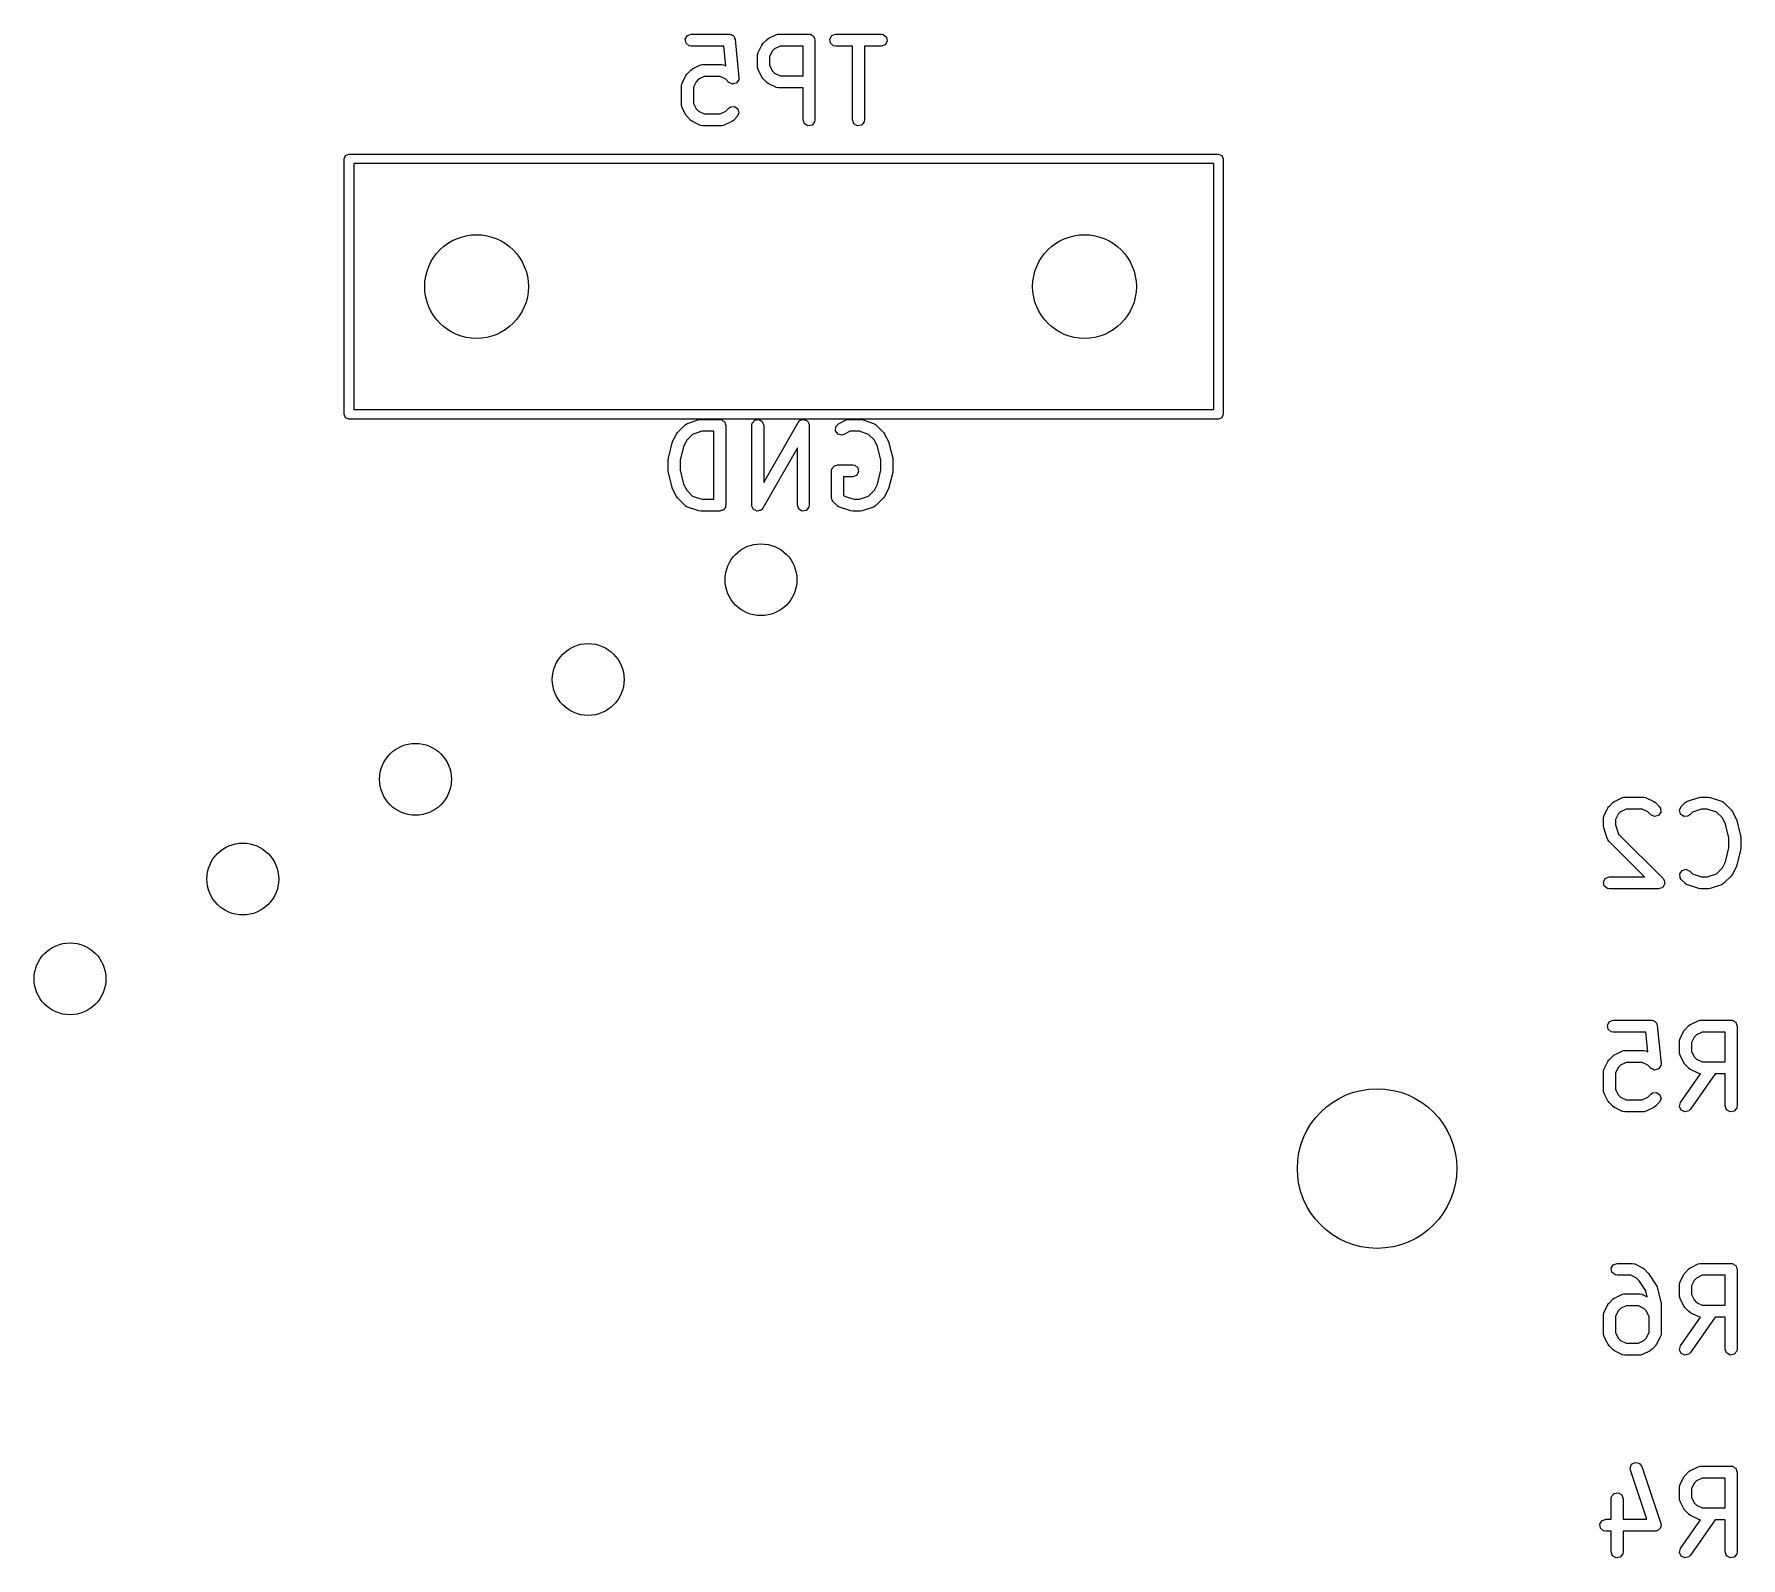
# Model space of a CAD drawing. Extents: x 65 to 231, y -134 to -59.
# Drawn here: x 139.24 to 160.63, y -96.45 to -77.36 of the extents above; entities that cross this region are included whole.
import ezdxf

# ---------------------------------------------------------------- set-up
doc = ezdxf.new("R2010")
doc.units = 0
doc.layers.add('BLACK', color=7, linetype='CONTINUOUS')

msp = doc.modelspace()

# ---------------------------------------------------------------- linework, layer by layer
at = {"layer": 'BLACK', "linetype": 'CONTINUOUS'}
for p, q in [((147.397, -77.4174), (147.423, -77.3729)), ((147.406, -77.4679), (147.397, -77.4174)), ((147.423, -77.3729), (147.471, -77.3554)), ((147.471, -77.3554), (147.947, -77.3554)), ((147.947, -77.3554), (147.951, -77.3561)), ((147.951, -77.3561), (147.953, -77.3556)), ((147.953, -77.3556), (147.956, -77.3569)), ((147.956, -77.3569), (147.973, -77.3599)), ((147.973, -77.3599), (147.985, -77.3701)), ((147.985, -77.3701), (148, -77.3767)), ((148, -77.3767), (148.004, -77.3861)), ((148.004, -77.3861), (148.012, -77.3929)), ((148.012, -77.3929), (148.015, -77.4086)), ((148.015, -77.4086), (148.022, -77.4229)), ((148.022, -77.4229), (148.069, -77.8991)), ((148.37, -77.4726), (148.418, -77.425)), ((148.418, -77.425), (148.436, -77.4121)), ((148.436, -77.4121), (148.437, -77.4109)), ((148.437, -77.4109), (148.533, -77.3633)), ((148.533, -77.3633), (148.558, -77.3559)), ((148.558, -77.3559), (148.562, -77.3569)), ((148.562, -77.3569), (148.566, -77.3554)), ((148.566, -77.3554), (148.947, -77.3554)), ((148.947, -77.3554), (148.957, -77.3571)), ((148.957, -77.3571), (148.96, -77.3565)), ((148.96, -77.3565), (148.963, -77.3582)), ((148.963, -77.3582), (148.973, -77.3599)), ((148.973, -77.3599), (148.988, -77.3724)), ((148.988, -77.3724), (149.005, -77.3822)), ((149.005, -77.3822), (149.007, -77.3885)), ((149.007, -77.3885), (149.012, -77.3929)), ((149.012, -77.3929), (149.015, -77.4121)), ((149.015, -77.4121), (149.022, -77.4304)), ((149.022, -77.4304), (149.022, -78.4304)), ((149.207, -77.4174), (149.232, -77.3729)), ((149.216, -77.4679), (149.207, -77.4174)), ((149.232, -77.3729), (149.28, -77.3554)), ((149.28, -77.3554), (149.852, -77.3554)), ((149.852, -77.3554), (149.878, -77.3599)), ((149.878, -77.3599), (149.917, -77.3929)), ((149.917, -77.3929), (149.926, -77.4434)), ((147.445, -77.5009), (147.406, -77.4679)), ((147.471, -77.5054), (147.445, -77.5009)), ((147.879, -77.5054), (147.471, -77.5054)), ((147.904, -77.7536), (147.879, -77.5054)), ((148.301, -77.6209), (148.305, -77.5952)), ((148.301, -77.7637), (148.301, -77.6209)), ((148.305, -77.5952), (148.308, -77.5918)), ((148.308, -77.5918), (148.309, -77.5873)), ((148.309, -77.5873), (148.356, -77.4921)), ((148.356, -77.4921), (148.37, -77.4741)), ((148.37, -77.4741), (148.37, -77.4726)), ((148.485, -77.57), (148.451, -77.6386)), ((148.451, -77.6386), (148.451, -77.746)), ((148.515, -77.5396), (148.485, -77.57)), ((148.584, -77.5054), (148.515, -77.5396)), ((148.872, -77.5054), (148.584, -77.5054)), ((148.872, -77.8792), (148.872, -77.5054)), ((149.255, -77.5009), (149.216, -77.4679)), ((149.28, -77.5054), (149.255, -77.5009)), ((149.491, -77.5054), (149.28, -77.5054)), ((149.491, -78.4304), (149.491, -77.5054)), ((149.852, -77.5054), (149.641, -77.5054)), ((149.641, -77.5054), (149.641, -78.4304)), ((149.9, -77.4878), (149.852, -77.5054)), ((149.926, -77.4434), (149.9, -77.4878)), ((147.404, -77.873), (147.417, -77.855)), ((147.417, -77.855), (147.418, -77.8535)), ((147.418, -77.8535), (147.466, -77.8059)), ((147.466, -77.8059), (147.484, -77.7931)), ((147.484, -77.7931), (147.485, -77.7919)), ((147.485, -77.7919), (147.58, -77.7443)), ((147.58, -77.7443), (147.605, -77.7368)), ((147.605, -77.7368), (147.61, -77.7379)), ((147.61, -77.7379), (147.614, -77.7363)), ((147.614, -77.7363), (147.852, -77.7363)), ((147.852, -77.7363), (147.878, -77.7409)), ((147.878, -77.7409), (147.881, -77.7437)), ((147.881, -77.7437), (147.885, -77.7443)), ((147.885, -77.7443), (147.904, -77.7536)), ((148.302, -77.7679), (148.301, -77.7637)), ((148.301, -77.7723), (148.302, -77.7679)), ((148.309, -77.7973), (148.301, -77.7723)), ((148.356, -77.8925), (148.309, -77.7973)), ((148.451, -77.746), (148.485, -77.8145)), ((148.485, -77.8145), (148.515, -77.8449)), ((148.515, -77.8449), (148.584, -77.8792)), ((147.348, -78.0018), (147.353, -77.9762)), ((147.348, -78.2399), (147.348, -78.0018)), ((147.353, -77.9762), (147.356, -77.9727)), ((147.356, -77.9683), (147.404, -77.873)), ((147.356, -77.9727), (147.356, -77.9683)), ((147.533, -77.951), (147.498, -78.0195)), ((147.498, -78.0195), (147.498, -78.2222)), ((147.563, -77.9206), (147.533, -77.951)), ((147.632, -77.8863), (147.563, -77.9206)), ((147.834, -77.8863), (147.632, -77.8863)), ((147.903, -77.9206), (147.834, -77.8863)), ((147.942, -77.9596), (147.903, -77.9206)), ((147.942, -77.9598), (147.942, -77.9596)), ((147.942, -77.9603), (147.942, -77.9598)), ((147.965, -77.9706), (147.942, -77.9603)), ((147.988, -77.9813), (147.965, -77.9706)), ((147.989, -77.9812), (147.988, -77.9813)), ((148.013, -77.9745), (147.989, -77.9814)), ((147.989, -77.9814), (147.989, -77.9812)), ((148.038, -77.968), (148.013, -77.9745)), ((148.039, -77.9675), (148.038, -77.9676)), ((148.038, -77.9676), (148.038, -77.968)), ((148.053, -77.9466), (148.039, -77.9675)), ((148.067, -77.926), (148.053, -77.9466)), ((148.069, -77.8991), (148.067, -77.9251)), ((148.067, -77.9251), (148.067, -77.9255)), ((148.067, -77.9255), (148.067, -77.926)), ((148.357, -77.8936), (148.356, -77.8925)), ((148.37, -77.912), (148.357, -77.8936)), ((148.418, -77.9596), (148.37, -77.912)), ((148.419, -77.9603), (148.418, -77.9596)), ((148.437, -77.9737), (148.419, -77.9603)), ((148.533, -78.0213), (148.437, -77.9737)), ((148.537, -78.0218), (148.533, -78.0213)), ((148.541, -78.0247), (148.537, -78.0218)), ((148.566, -78.0292), (148.541, -78.0247)), ((148.872, -78.0292), (148.566, -78.0292)), ((148.584, -77.8792), (148.872, -77.8792)), ((148.872, -78.4304), (148.872, -78.0292)), ((147.35, -78.2441), (147.348, -78.2399)), ((147.349, -78.2485), (147.35, -78.2441)), ((147.356, -78.2734), (147.349, -78.2485)), ((147.404, -78.3687), (147.356, -78.2734)), ((147.498, -78.2222), (147.533, -78.2907)), ((147.533, -78.2907), (147.563, -78.3211)), ((147.903, -78.3211), (147.942, -78.2821)), ((147.942, -78.2821), (147.963, -78.2672)), ((147.963, -78.2672), (148.014, -78.2627)), ((148.014, -78.2627), (148.056, -78.2921)), ((148.056, -78.2921), (148.069, -78.3417)), ((147.405, -78.3698), (147.404, -78.3687)), ((147.418, -78.3882), (147.405, -78.3698)), ((147.466, -78.4358), (147.418, -78.3882)), ((147.467, -78.4365), (147.466, -78.4358)), ((147.485, -78.4498), (147.467, -78.4365)), ((147.58, -78.4975), (147.485, -78.4498)), ((147.563, -78.3211), (147.632, -78.3554)), ((147.585, -78.498), (147.58, -78.4975)), ((147.588, -78.5009), (147.585, -78.498)), ((147.614, -78.5054), (147.588, -78.5009)), ((147.852, -78.5054), (147.614, -78.5054)), ((147.632, -78.3554), (147.834, -78.3554)), ((147.834, -78.3554), (147.903, -78.3211)), ((147.856, -78.5038), (147.852, -78.5054)), ((147.86, -78.5049), (147.856, -78.5038)), ((147.885, -78.4975), (147.86, -78.5049)), ((147.981, -78.4498), (147.885, -78.4975)), ((147.982, -78.4487), (147.981, -78.4498)), ((148, -78.4358), (147.982, -78.4487)), ((148.048, -78.3882), (148, -78.4358)), ((148.069, -78.3417), (148.048, -78.3882)), ((148.89, -78.4786), (148.872, -78.4304)), ((148.934, -78.5042), (148.89, -78.4786)), ((148.985, -78.4953), (148.934, -78.5042)), ((149.018, -78.456), (148.985, -78.4953)), ((149.022, -78.4304), (149.018, -78.456)), ((149.509, -78.4786), (149.491, -78.4304)), ((149.553, -78.5042), (149.509, -78.4786)), ((149.604, -78.4953), (149.553, -78.5042)), ((149.637, -78.456), (149.604, -78.4953)), ((149.641, -78.4304), (149.637, -78.456)), ((143.12, -78.918), (143.138, -78.8756)), ((143.12, -82.118), (143.12, -78.918)), ((143.138, -78.8756), (143.18, -78.858)), ((143.18, -78.858), (154.08, -78.858)), ((154.08, -78.858), (154.122, -78.8756)), ((154.122, -78.8756), (154.14, -78.918)), ((154.14, -78.918), (154.14, -82.118)), ((143.24, -78.978), (143.24, -82.058)), ((154.02, -78.978), (143.24, -78.978)), ((154.02, -82.058), (154.02, -78.978)), ((143.138, -82.1604), (143.12, -82.118)), ((143.24, -82.058), (154.02, -82.058)), ((154.14, -82.118), (154.122, -82.1604)), ((143.18, -82.178), (143.138, -82.1604)), ((154.08, -82.178), (143.18, -82.178)), ((147.285, -82.3657), (147.298, -82.3477)), ((147.298, -82.3477), (147.299, -82.3462)), ((147.299, -82.3462), (147.394, -82.251)), ((147.394, -82.251), (147.415, -82.236)), ((147.415, -82.236), (147.42, -82.2356)), ((147.42, -82.2356), (147.423, -82.2328)), ((147.423, -82.2328), (147.566, -82.1852)), ((147.602, -82.3314), (147.488, -82.3696)), ((147.566, -82.1852), (147.588, -82.1819)), ((147.588, -82.1819), (147.59, -82.1814)), ((147.59, -82.1814), (147.828, -82.1814)), ((147.753, -82.3314), (147.602, -82.3314)), ((147.753, -83.1814), (147.753, -82.3314)), ((147.828, -82.1814), (147.838, -82.1831)), ((147.838, -82.1831), (147.841, -82.1825)), ((147.841, -82.1825), (147.844, -82.1842)), ((147.844, -82.1842), (147.854, -82.1859)), ((147.854, -82.1859), (147.869, -82.1984)), ((147.869, -82.1984), (147.886, -82.2082)), ((147.886, -82.2082), (147.888, -82.2145)), ((147.888, -82.2145), (147.893, -82.2189)), ((147.893, -82.2189), (147.896, -82.2381)), ((147.896, -82.2381), (147.903, -82.2564)), ((147.903, -82.2564), (147.903, -83.2564)), ((148.229, -82.2564), (148.234, -82.2307)), ((148.229, -83.2564), (148.229, -82.2564)), ((148.234, -82.2307), (148.267, -82.1914)), ((148.267, -82.1914), (148.317, -82.1825)), ((148.317, -82.1825), (148.362, -82.2082)), ((148.362, -82.2082), (148.379, -82.2564)), ((148.379, -82.974), (148.811, -82.2192)), ((148.379, -82.2564), (148.379, -82.974)), ((148.811, -82.2192), (148.827, -82.1991)), ((148.827, -82.1991), (148.834, -82.1967)), ((148.834, -82.1967), (148.838, -82.1914)), ((148.838, -82.1914), (148.857, -82.1881)), ((148.857, -82.1881), (148.875, -82.1814)), ((148.875, -82.1814), (148.882, -82.1837)), ((148.882, -82.1837), (148.889, -82.1825)), ((148.889, -82.1825), (148.905, -82.1922)), ((148.905, -82.1922), (148.924, -82.1987)), ((148.924, -82.1987), (148.927, -82.2047)), ((148.927, -82.2047), (148.933, -82.2082)), ((148.933, -82.2082), (148.94, -82.2263)), ((148.94, -82.2263), (148.95, -82.243)), ((148.95, -82.243), (148.948, -82.2499)), ((148.948, -82.2499), (148.951, -82.2564)), ((148.951, -82.2564), (148.951, -83.2564)), ((149.28, -82.3254), (149.283, -82.2742)), ((149.311, -82.3666), (149.28, -82.3254)), ((149.283, -82.2742), (149.318, -82.2369)), ((149.318, -82.2369), (149.414, -82.1893)), ((149.465, -82.3314), (149.385, -82.3711)), ((149.414, -82.1893), (149.439, -82.1819)), ((149.439, -82.1819), (149.443, -82.1829)), ((149.443, -82.1829), (149.447, -82.1814)), ((149.447, -82.1814), (149.59, -82.1814)), ((149.578, -82.3314), (149.465, -82.3314)), ((149.692, -82.3696), (149.578, -82.3314)), ((149.59, -82.1814), (149.612, -82.1853)), ((149.612, -82.1853), (149.614, -82.1852)), ((149.614, -82.1852), (149.757, -82.2328)), ((149.757, -82.2328), (149.779, -82.2453)), ((149.779, -82.2453), (149.782, -82.2491)), ((149.782, -82.2491), (149.786, -82.251)), ((149.786, -82.251), (149.881, -82.3462)), ((149.881, -82.3462), (149.894, -82.3646)), ((154.122, -82.1604), (154.08, -82.178)), ((147.184, -82.6668), (147.232, -82.4763)), ((147.232, -82.4763), (147.237, -82.4645)), ((147.237, -82.4609), (147.285, -82.3657)), ((147.237, -82.4645), (147.237, -82.4609)), ((147.375, -82.5207), (147.332, -82.6942)), ((147.414, -82.4437), (147.375, -82.5207)), ((147.488, -82.3696), (147.414, -82.4437)), ((148.801, -82.5388), (148.369, -83.2936)), ((148.801, -83.2564), (148.801, -82.5388)), ((149.36, -82.3785), (149.311, -82.3666)), ((149.385, -82.3711), (149.36, -82.3785)), ((149.766, -82.4437), (149.692, -82.3696)), ((149.805, -82.5207), (149.766, -82.4437)), ((149.848, -82.6942), (149.805, -82.5207)), ((149.894, -82.3646), (149.895, -82.3657)), ((149.895, -82.3657), (149.943, -82.4609)), ((149.943, -82.4609), (149.946, -82.4733)), ((149.946, -82.4733), (149.948, -82.4763)), ((149.948, -82.4763), (149.996, -82.6668)), ((147.182, -82.685), (147.184, -82.6702)), ((147.182, -82.8278), (147.182, -82.685)), ((147.184, -82.6702), (147.184, -82.6668)), ((147.332, -82.6942), (147.332, -82.8186)), ((149.246, -82.7872), (149.256, -82.7704)), ((149.256, -82.7704), (149.262, -82.768)), ((149.262, -82.768), (149.267, -82.7629)), ((149.267, -82.7629), (149.286, -82.7595)), ((149.286, -82.7595), (149.304, -82.7528)), ((149.304, -82.7528), (149.495, -82.7528)), ((149.495, -82.7528), (149.52, -82.7573)), ((149.52, -82.7573), (149.56, -82.7903)), ((149.848, -82.8186), (149.848, -82.6942)), ((149.996, -82.6668), (149.997, -82.6817)), ((149.997, -82.6817), (149.998, -82.685)), ((149.998, -82.685), (149.998, -82.8278)), ((147.183, -82.8311), (147.182, -82.8278)), ((147.184, -82.846), (147.183, -82.8311)), ((147.232, -83.0365), (147.184, -82.846)), ((147.332, -82.8186), (147.375, -82.9921)), ((147.375, -82.9921), (147.414, -83.0691)), ((149.229, -82.8278), (149.231, -82.8181)), ((149.229, -83.1611), (149.229, -82.8278)), ((149.23, -82.8148), (149.232, -82.8119)), ((149.231, -82.8181), (149.23, -82.8148)), ((149.232, -82.8119), (149.234, -82.8022)), ((149.234, -82.8022), (149.246, -82.7872)), ((149.495, -82.9028), (149.379, -82.9028)), ((149.379, -82.9028), (149.379, -83.1301)), ((149.543, -82.8853), (149.495, -82.9028)), ((149.569, -82.8408), (149.543, -82.8853)), ((149.56, -82.7903), (149.569, -82.8408)), ((149.766, -83.0691), (149.805, -82.9921)), ((149.805, -82.9921), (149.848, -82.8186)), ((149.996, -82.846), (149.948, -83.0365)), ((149.998, -82.8278), (149.996, -82.8426)), ((149.996, -82.8426), (149.996, -82.846)), ((147.234, -83.0394), (147.232, -83.0365)), ((147.237, -83.0518), (147.234, -83.0394)), ((147.285, -83.1471), (147.237, -83.0518)), ((147.286, -83.1482), (147.285, -83.1471)), ((147.299, -83.1666), (147.286, -83.1482)), ((147.394, -83.2618), (147.299, -83.1666)), ((147.414, -83.0691), (147.488, -83.1432)), ((147.488, -83.1432), (147.602, -83.1814)), ((147.602, -83.1814), (147.753, -83.1814)), ((149.235, -83.1765), (149.229, -83.1611)), ((149.236, -83.1928), (149.235, -83.1765)), ((149.246, -83.2063), (149.236, -83.1928)), ((149.247, -83.2094), (149.246, -83.2063)), ((149.249, -83.2104), (149.247, -83.2094)), ((149.251, -83.2142), (149.249, -83.2104)), ((149.299, -83.2618), (149.251, -83.2142)), ((149.379, -83.1301), (149.392, -83.1432)), ((149.392, -83.1432), (149.507, -83.1814)), ((149.507, -83.1814), (149.578, -83.1814)), ((149.578, -83.1814), (149.692, -83.1432)), ((149.692, -83.1432), (149.766, -83.0691)), ((149.881, -83.1666), (149.786, -83.2618)), ((149.882, -83.1651), (149.881, -83.1666)), ((149.895, -83.1471), (149.882, -83.1651)), ((149.943, -83.0518), (149.895, -83.1471)), ((149.948, -83.0365), (149.943, -83.0483)), ((149.943, -83.0483), (149.943, -83.0518)), ((147.398, -83.2637), (147.394, -83.2618)), ((147.401, -83.2675), (147.398, -83.2637)), ((147.423, -83.2799), (147.401, -83.2675)), ((147.566, -83.3275), (147.423, -83.2799)), ((147.568, -83.3275), (147.566, -83.3275)), ((147.59, -83.3314), (147.568, -83.3275)), ((147.828, -83.3314), (147.59, -83.3314)), ((147.846, -83.3247), (147.828, -83.3314)), ((147.866, -83.3213), (147.846, -83.3247)), ((147.87, -83.3161), (147.866, -83.3213)), ((147.876, -83.3138), (147.87, -83.3161)), ((147.886, -83.297), (147.876, -83.3138)), ((147.899, -83.282), (147.886, -83.297)), ((147.9, -83.2723), (147.899, -83.282)), ((147.902, -83.2694), (147.9, -83.2723)), ((147.903, -83.2564), (147.901, -83.2661)), ((147.901, -83.2661), (147.902, -83.2694)), ((148.232, -83.2629), (148.229, -83.2564)), ((148.23, -83.2697), (148.232, -83.2629)), ((148.24, -83.2864), (148.23, -83.2697)), ((148.247, -83.3046), (148.24, -83.2864)), ((148.253, -83.3081), (148.247, -83.3046)), ((148.256, -83.314), (148.253, -83.3081)), ((148.275, -83.3206), (148.256, -83.314)), ((148.291, -83.3302), (148.275, -83.3206)), ((148.298, -83.329), (148.291, -83.3302)), ((148.305, -83.3314), (148.298, -83.329)), ((148.323, -83.3247), (148.305, -83.3314)), ((148.342, -83.3213), (148.323, -83.3247)), ((148.346, -83.316), (148.342, -83.3213)), ((148.353, -83.3136), (148.346, -83.316)), ((148.369, -83.2936), (148.353, -83.3136)), ((148.818, -83.3046), (148.801, -83.2564)), ((148.863, -83.3302), (148.818, -83.3046)), ((148.913, -83.3213), (148.863, -83.3302)), ((148.946, -83.282), (148.913, -83.3213)), ((148.951, -83.2564), (148.946, -83.282)), ((149.303, -83.2637), (149.299, -83.2618)), ((149.305, -83.2675), (149.303, -83.2637)), ((149.328, -83.2799), (149.305, -83.2675)), ((149.471, -83.3275), (149.328, -83.2799)), ((149.473, -83.3275), (149.471, -83.3275)), ((149.495, -83.3314), (149.473, -83.3275)), ((149.59, -83.3314), (149.495, -83.3314)), ((149.592, -83.3308), (149.59, -83.3314)), ((149.614, -83.3275), (149.592, -83.3308)), ((149.757, -83.2799), (149.614, -83.3275)), ((149.76, -83.2771), (149.757, -83.2799)), ((149.765, -83.2767), (149.76, -83.2771)), ((149.786, -83.2618), (149.765, -83.2767)), ((158.913, -87.1453), (158.961, -87.0501)), ((158.961, -87.0501), (158.974, -87.0321)), ((158.974, -87.0321), (158.975, -87.0306)), ((158.975, -87.0306), (159.022, -86.983)), ((159.022, -86.983), (159.041, -86.9701)), ((159.041, -86.9701), (159.042, -86.9689)), ((159.042, -86.9689), (159.137, -86.9213)), ((159.188, -87.0634), (159.12, -87.0976)), ((159.137, -86.9213), (159.162, -86.9139)), ((159.162, -86.9139), (159.167, -86.9149)), ((159.167, -86.9149), (159.171, -86.9134)), ((159.171, -86.9134), (159.409, -86.9134)), ((159.391, -87.0634), (159.188, -87.0634)), ((159.46, -87.0976), (159.391, -87.0634)), ((159.409, -86.9134), (159.435, -86.9179)), ((159.435, -86.9179), (159.438, -86.9208)), ((159.438, -86.9208), (159.442, -86.9213)), ((159.442, -86.9213), (159.538, -86.9689)), ((159.538, -86.9689), (159.556, -86.9823)), ((159.556, -86.9823), (159.557, -86.983)), ((159.557, -86.983), (159.605, -87.0306)), ((159.605, -87.0306), (159.62, -87.0519)), ((159.62, -87.0519), (159.624, -87.103)), ((159.858, -87.0771), (159.88, -87.0306)), ((159.88, -87.0306), (159.927, -86.983)), ((159.927, -86.983), (159.949, -86.968)), ((159.949, -86.968), (159.953, -86.9676)), ((159.953, -86.9676), (159.957, -86.9648)), ((159.957, -86.9648), (160.099, -86.9172)), ((160.135, -87.0634), (160.021, -87.1016)), ((160.099, -86.9172), (160.122, -86.9139)), ((160.122, -86.9139), (160.123, -86.9134)), ((160.123, -86.9134), (160.218, -86.9134)), ((160.206, -87.0634), (160.135, -87.0634)), ((160.321, -87.1016), (160.206, -87.0634)), ((160.218, -86.9134), (160.24, -86.9173)), ((160.24, -86.9173), (160.242, -86.9172)), ((160.242, -86.9172), (160.385, -86.9648)), ((160.385, -86.9648), (160.408, -86.9773)), ((160.408, -86.9773), (160.41, -86.9811)), ((160.41, -86.9811), (160.414, -86.983)), ((160.414, -86.983), (160.51, -87.0782)), ((158.905, -87.1789), (158.91, -87.1532)), ((158.905, -87.2741), (158.905, -87.1789)), ((158.906, -87.2756), (158.905, -87.2741)), ((158.909, -87.2978), (158.906, -87.2756)), ((158.91, -87.1532), (158.913, -87.1498)), ((158.913, -87.1498), (158.913, -87.1453)), ((159.09, -87.128), (159.055, -87.1966)), ((159.055, -87.1966), (159.055, -87.2619)), ((159.055, -87.2619), (159.093, -87.3764)), ((159.12, -87.0976), (159.09, -87.128)), ((159.499, -87.1367), (159.46, -87.0976)), ((159.545, -87.1583), (159.499, -87.1367)), ((159.595, -87.1451), (159.545, -87.1583)), ((159.624, -87.103), (159.595, -87.1451)), ((159.871, -87.1266), (159.858, -87.0771)), ((159.913, -87.1561), (159.871, -87.1266)), ((159.964, -87.1516), (159.913, -87.1561)), ((159.986, -87.1367), (159.964, -87.1516)), ((160.021, -87.1016), (159.986, -87.1367)), ((160.395, -87.1757), (160.321, -87.1016)), ((160.433, -87.2527), (160.395, -87.1757)), ((160.477, -87.4262), (160.433, -87.2527)), ((160.51, -87.0782), (160.522, -87.0966)), ((160.522, -87.0966), (160.524, -87.0977)), ((160.524, -87.0977), (160.571, -87.1929)), ((160.571, -87.1929), (160.575, -87.2053)), ((160.575, -87.2053), (160.577, -87.2083)), ((160.577, -87.2083), (160.624, -87.3988)), ((158.957, -87.4407), (158.909, -87.2978)), ((158.96, -87.4442), (158.957, -87.4407)), ((158.96, -87.4486), (158.96, -87.4442)), ((158.975, -87.47), (158.96, -87.4486)), ((159.418, -87.9134), (158.975, -87.47)), ((159.093, -87.3764), (159.652, -87.9353)), ((160.477, -87.5506), (160.477, -87.4262)), ((160.624, -87.3988), (160.626, -87.4137)), ((160.626, -87.4137), (160.627, -87.417)), ((160.627, -87.417), (160.627, -87.5598)), ((160.433, -87.7241), (160.477, -87.5506)), ((160.624, -87.578), (160.577, -87.7685)), ((160.627, -87.5598), (160.624, -87.5746)), ((160.624, -87.5746), (160.624, -87.578)), ((158.932, -87.9309), (158.98, -87.9134)), ((158.98, -87.9134), (159.418, -87.9134)), ((159.86, -87.8737), (159.89, -87.8317)), ((159.865, -87.9248), (159.86, -87.8737)), ((159.89, -87.8317), (159.939, -87.8184)), ((159.939, -87.8184), (159.986, -87.8401)), ((159.986, -87.8401), (160.021, -87.8752)), ((160.021, -87.8752), (160.135, -87.9134)), ((160.135, -87.9134), (160.206, -87.9134)), ((160.206, -87.9134), (160.321, -87.8752)), ((160.321, -87.8752), (160.395, -87.8011)), ((160.395, -87.8011), (160.433, -87.7241)), ((160.51, -87.8986), (160.414, -87.9938)), ((160.524, -87.8791), (160.51, -87.8971)), ((160.51, -87.8971), (160.51, -87.8986)), ((160.571, -87.7838), (160.524, -87.8791)), ((160.572, -87.7803), (160.571, -87.7838)), ((160.577, -87.7685), (160.572, -87.7803)), ((158.906, -87.9754), (158.932, -87.9309)), ((158.915, -88.0259), (158.906, -87.9754)), ((158.955, -88.0589), (158.915, -88.0259)), ((158.98, -88.0634), (158.955, -88.0589)), ((159.599, -88.0634), (158.98, -88.0634)), ((159.621, -88.0557), (159.599, -88.0634)), ((159.642, -88.0498), (159.621, -88.0557)), ((159.644, -88.047), (159.642, -88.0498)), ((159.648, -88.0458), (159.644, -88.047)), ((159.659, -88.0263), (159.648, -88.0458)), ((159.652, -87.9353), (159.662, -87.9488)), ((159.672, -88.0078), (159.659, -88.0263)), ((159.662, -87.9488), (159.664, -87.9509)), ((159.664, -87.9509), (159.665, -87.9529)), ((159.665, -87.9529), (159.667, -87.9567)), ((159.667, -87.9567), (159.669, -87.9792)), ((159.669, -87.9792), (159.673, -88.0014)), ((159.673, -88.0014), (159.671, -88.0044)), ((159.671, -88.0044), (159.672, -88.0078)), ((159.88, -87.9462), (159.865, -87.9248)), ((159.927, -87.9938), (159.88, -87.9462)), ((159.931, -87.9957), (159.927, -87.9938)), ((159.934, -87.9995), (159.931, -87.9957)), ((159.957, -88.0119), (159.934, -87.9995)), ((160.099, -88.0595), (159.957, -88.0119)), ((160.101, -88.0595), (160.099, -88.0595)), ((160.123, -88.0634), (160.101, -88.0595)), ((160.218, -88.0634), (160.123, -88.0634)), ((160.22, -88.0628), (160.218, -88.0634)), ((160.242, -88.0595), (160.22, -88.0628)), ((160.385, -88.0119), (160.242, -88.0595)), ((160.388, -88.0091), (160.385, -88.0119)), ((160.393, -88.0087), (160.388, -88.0091)), ((160.414, -87.9938), (160.393, -88.0087)), ((158.954, -89.7694), (158.98, -89.7249)), ((158.963, -89.8199), (158.954, -89.7694)), ((159.002, -89.8529), (158.963, -89.8199)), ((158.98, -89.7249), (159.028, -89.7074)), ((159.028, -89.7074), (159.504, -89.7074)), ((159.504, -89.7074), (159.508, -89.7081)), ((159.508, -89.7081), (159.51, -89.7076)), ((159.51, -89.7076), (159.513, -89.7089)), ((159.513, -89.7089), (159.53, -89.7119)), ((159.53, -89.7119), (159.542, -89.7221)), ((159.542, -89.7221), (159.556, -89.7287)), ((159.556, -89.7287), (159.561, -89.7381)), ((159.561, -89.7381), (159.569, -89.7449)), ((159.569, -89.7449), (159.572, -89.7606)), ((159.572, -89.7606), (159.579, -89.7749)), ((159.579, -89.7749), (159.626, -90.2511)), ((159.866, -89.9393), (159.913, -89.8441)), ((159.913, -89.8441), (159.927, -89.8261)), ((159.927, -89.8246), (159.975, -89.777)), ((159.927, -89.8261), (159.927, -89.8246)), ((159.975, -89.777), (159.993, -89.7641)), ((159.993, -89.7641), (159.994, -89.7629)), ((159.994, -89.7629), (160.09, -89.7153)), ((160.09, -89.7153), (160.115, -89.7079)), ((160.115, -89.7079), (160.119, -89.7089)), ((160.119, -89.7089), (160.123, -89.7074)), ((160.123, -89.7074), (160.504, -89.7074)), ((160.504, -89.7074), (160.514, -89.7091)), ((160.514, -89.7091), (160.517, -89.7085)), ((160.517, -89.7085), (160.52, -89.7102)), ((160.52, -89.7102), (160.53, -89.7119)), ((160.53, -89.7119), (160.545, -89.7244)), ((160.545, -89.7244), (160.562, -89.7342)), ((160.562, -89.7342), (160.564, -89.7405)), ((160.564, -89.7405), (160.569, -89.7449)), ((160.569, -89.7449), (160.572, -89.7641)), ((160.572, -89.7641), (160.579, -89.7824)), ((160.579, -89.7824), (160.579, -90.7824)), ((159.028, -89.8574), (159.002, -89.8529)), ((159.436, -89.8574), (159.028, -89.8574)), ((159.461, -90.1056), (159.436, -89.8574)), ((159.858, -89.9729), (159.862, -89.9472)), ((159.858, -90.1157), (159.858, -89.9729)), ((159.862, -89.9472), (159.865, -89.9438)), ((159.865, -89.9438), (159.866, -89.9393)), ((160.042, -89.922), (160.008, -89.9906)), ((160.008, -89.9906), (160.008, -90.098)), ((160.072, -89.8916), (160.042, -89.922)), ((160.141, -89.8574), (160.072, -89.8916)), ((160.429, -89.8574), (160.141, -89.8574)), ((160.429, -90.2312), (160.429, -89.8574)), ((158.913, -90.3203), (158.961, -90.225)), ((158.961, -90.225), (158.974, -90.207)), ((158.974, -90.207), (158.975, -90.2055)), ((158.975, -90.2055), (159.022, -90.1579)), ((159.022, -90.1579), (159.041, -90.1451)), ((159.041, -90.1451), (159.042, -90.1439)), ((159.042, -90.1439), (159.137, -90.0963)), ((159.12, -90.2726), (159.09, -90.303)), ((159.188, -90.2383), (159.12, -90.2726)), ((159.137, -90.0963), (159.162, -90.0888)), ((159.162, -90.0888), (159.167, -90.0899)), ((159.167, -90.0899), (159.171, -90.0883)), ((159.171, -90.0883), (159.409, -90.0883)), ((159.391, -90.2383), (159.188, -90.2383)), ((159.46, -90.2726), (159.391, -90.2383)), ((159.409, -90.0883), (159.435, -90.0929)), ((159.435, -90.0929), (159.438, -90.0957)), ((159.438, -90.0957), (159.442, -90.0963)), ((159.442, -90.0963), (159.461, -90.1056)), ((159.499, -90.3116), (159.46, -90.2726)), ((159.626, -90.2511), (159.624, -90.2771)), ((159.859, -90.1199), (159.858, -90.1157)), ((159.858, -90.1243), (159.859, -90.1199)), ((159.866, -90.1493), (159.858, -90.1243)), ((159.913, -90.2445), (159.866, -90.1493)), ((159.914, -90.2456), (159.913, -90.2445)), ((159.927, -90.264), (159.914, -90.2456)), ((159.975, -90.3116), (159.927, -90.264)), ((160.008, -90.098), (160.042, -90.1665)), ((160.042, -90.1665), (160.072, -90.1969)), ((160.072, -90.1969), (160.141, -90.2312)), ((160.141, -90.2312), (160.429, -90.2312)), ((158.905, -90.3538), (158.91, -90.3282)), ((158.905, -90.5919), (158.905, -90.3538)), ((158.91, -90.3282), (158.913, -90.3247)), ((158.913, -90.3247), (158.913, -90.3203)), ((159.09, -90.303), (159.055, -90.3715)), ((159.055, -90.3715), (159.055, -90.5742)), ((159.499, -90.3118), (159.499, -90.3116)), ((159.499, -90.3123), (159.499, -90.3118)), ((159.522, -90.3226), (159.499, -90.3123)), ((159.545, -90.3333), (159.522, -90.3226)), ((159.546, -90.3332), (159.545, -90.3333)), ((159.57, -90.3265), (159.546, -90.3334)), ((159.546, -90.3334), (159.546, -90.3332)), ((159.595, -90.32), (159.57, -90.3265)), ((159.61, -90.2986), (159.595, -90.3195)), ((159.595, -90.3195), (159.595, -90.3196)), ((159.595, -90.3196), (159.595, -90.32)), ((159.624, -90.278), (159.61, -90.2986)), ((159.624, -90.2771), (159.624, -90.2775)), ((159.624, -90.2775), (159.624, -90.278)), ((159.871, -90.7394), (160.122, -90.381)), ((159.976, -90.3123), (159.975, -90.3116)), ((159.994, -90.3257), (159.976, -90.3123)), ((160.09, -90.3733), (159.994, -90.3257)), ((160.305, -90.3812), (159.994, -90.8254)), ((160.094, -90.3738), (160.09, -90.3733)), ((160.097, -90.3767), (160.094, -90.3738)), ((160.122, -90.381), (160.097, -90.3767)), ((160.429, -90.3812), (160.305, -90.3812)), ((160.429, -90.7824), (160.429, -90.3812)), ((158.907, -90.5961), (158.905, -90.5919)), ((158.906, -90.6005), (158.907, -90.5961)), ((158.913, -90.6254), (158.906, -90.6005)), ((158.961, -90.7207), (158.913, -90.6254)), ((159.055, -90.5742), (159.09, -90.6427)), ((159.09, -90.6427), (159.12, -90.6731)), ((159.12, -90.6731), (159.188, -90.7074)), ((159.391, -90.7074), (159.46, -90.6731)), ((159.46, -90.6731), (159.499, -90.6341)), ((159.499, -90.6341), (159.52, -90.6192)), ((159.52, -90.6192), (159.571, -90.6147)), ((159.571, -90.6147), (159.613, -90.6441)), ((159.626, -90.6937), (159.605, -90.7402)), ((159.613, -90.6441), (159.626, -90.6937)), ((158.962, -90.7218), (158.961, -90.7207)), ((158.975, -90.7402), (158.962, -90.7218)), ((159.022, -90.7878), (158.975, -90.7402)), ((159.024, -90.7885), (159.022, -90.7878)), ((159.042, -90.8018), (159.024, -90.7885)), ((159.137, -90.8495), (159.042, -90.8018)), ((159.142, -90.85), (159.137, -90.8495)), ((159.145, -90.8529), (159.142, -90.85)), ((159.171, -90.8574), (159.145, -90.8529)), ((159.409, -90.8574), (159.171, -90.8574)), ((159.188, -90.7074), (159.391, -90.7074)), ((159.413, -90.8558), (159.409, -90.8574)), ((159.417, -90.8569), (159.413, -90.8558)), ((159.442, -90.8495), (159.417, -90.8569)), ((159.538, -90.8018), (159.442, -90.8495)), ((159.539, -90.8007), (159.538, -90.8018)), ((159.557, -90.7878), (159.539, -90.8007)), ((159.605, -90.7402), (159.557, -90.7878)), ((159.858, -90.7889), (159.871, -90.7394)), ((159.88, -90.8354), (159.858, -90.7889)), ((159.926, -90.8571), (159.88, -90.8354)), ((159.976, -90.8438), (159.926, -90.8571)), ((159.994, -90.8254), (159.976, -90.8438)), ((160.447, -90.8306), (160.429, -90.7824)), ((160.491, -90.8562), (160.447, -90.8306)), ((160.542, -90.8473), (160.491, -90.8562)), ((160.575, -90.808), (160.542, -90.8473)), ((160.579, -90.7824), (160.575, -90.808)), ((159.002, -92.8174), (159.027, -92.7729)), ((159.011, -92.8679), (159.002, -92.8174)), ((159.027, -92.7729), (159.076, -92.7554)), ((159.076, -92.7554), (159.266, -92.7554)), ((159.266, -92.7554), (159.292, -92.7599)), ((159.292, -92.7599), (159.295, -92.7628)), ((159.295, -92.7628), (159.3, -92.7633)), ((159.3, -92.7633), (159.395, -92.8109)), ((159.395, -92.8109), (159.413, -92.8243)), ((159.413, -92.8243), (159.414, -92.825)), ((159.414, -92.825), (159.462, -92.8726)), ((159.927, -92.8726), (159.975, -92.825)), ((159.975, -92.825), (159.993, -92.8121)), ((159.993, -92.8121), (159.994, -92.8109)), ((159.994, -92.8109), (160.09, -92.7633)), ((160.09, -92.7633), (160.115, -92.7559)), ((160.115, -92.7559), (160.119, -92.7569)), ((160.119, -92.7569), (160.123, -92.7554)), ((160.123, -92.7554), (160.504, -92.7554)), ((160.504, -92.7554), (160.514, -92.7571)), ((160.514, -92.7571), (160.517, -92.7565)), ((160.517, -92.7565), (160.52, -92.7582)), ((160.52, -92.7582), (160.53, -92.7599)), ((160.53, -92.7599), (160.545, -92.7724)), ((160.545, -92.7724), (160.562, -92.7822)), ((160.562, -92.7822), (160.564, -92.7885)), ((160.564, -92.7885), (160.569, -92.7929)), ((160.569, -92.7929), (160.572, -92.8121)), ((160.572, -92.8121), (160.579, -92.8304)), ((160.579, -92.8304), (160.579, -93.8304)), ((159.05, -92.9009), (159.011, -92.8679)), ((159.076, -92.9054), (159.05, -92.9009)), ((159.248, -92.9054), (159.076, -92.9054)), ((159.317, -92.9396), (159.248, -92.9054)), ((159.351, -92.9734), (159.317, -92.9396)), ((159.434, -93.0993), (159.351, -92.9734)), ((159.462, -92.8726), (159.468, -92.8819)), ((159.468, -92.8819), (159.471, -92.884)), ((159.471, -92.884), (159.566, -93.0269)), ((159.566, -93.0269), (159.577, -93.0499)), ((159.577, -93.0499), (159.577, -93.0503)), ((159.577, -93.0503), (159.624, -93.2408)), ((159.858, -93.0209), (159.862, -92.9952)), ((159.858, -93.1637), (159.858, -93.0209)), ((159.862, -92.9952), (159.865, -92.9918)), ((159.865, -92.9918), (159.866, -92.9873)), ((159.866, -92.9873), (159.913, -92.8921)), ((159.913, -92.8921), (159.927, -92.8741)), ((159.927, -92.8741), (159.927, -92.8726)), ((160.042, -92.97), (160.008, -93.0386)), ((160.008, -93.0386), (160.008, -93.146)), ((160.072, -92.9396), (160.042, -92.97)), ((160.141, -92.9054), (160.072, -92.9396)), ((160.429, -92.9054), (160.141, -92.9054)), ((160.429, -93.2792), (160.429, -92.9054)), ((158.961, -93.273), (158.974, -93.255)), ((158.974, -93.255), (158.975, -93.2535)), ((158.975, -93.2535), (159.022, -93.2059)), ((159.022, -93.2059), (159.041, -93.1931)), ((159.041, -93.1931), (159.042, -93.1919)), ((159.042, -93.1919), (159.137, -93.1443)), ((159.137, -93.1443), (159.162, -93.1368)), ((159.162, -93.1368), (159.167, -93.1379)), ((159.167, -93.1379), (159.171, -93.1363)), ((159.171, -93.1363), (159.361, -93.1363)), ((159.361, -93.1363), (159.387, -93.1409)), ((159.387, -93.1409), (159.39, -93.1437)), ((159.39, -93.1437), (159.395, -93.1443)), ((159.395, -93.1443), (159.453, -93.1734)), ((159.453, -93.1734), (159.434, -93.0993)), ((159.624, -93.2408), (159.626, -93.2557)), ((159.626, -93.2557), (159.627, -93.259)), ((159.627, -93.259), (159.627, -93.6399)), ((159.859, -93.1679), (159.858, -93.1637)), ((159.858, -93.1723), (159.859, -93.1679)), ((159.866, -93.1973), (159.858, -93.1723)), ((159.913, -93.2925), (159.866, -93.1973)), ((160.008, -93.146), (160.042, -93.2145)), ((160.042, -93.2145), (160.072, -93.2449)), ((160.072, -93.2449), (160.141, -93.2792)), ((158.905, -93.4018), (158.91, -93.3762)), ((158.905, -93.6399), (158.905, -93.4018)), ((158.91, -93.3762), (158.913, -93.3727)), ((158.913, -93.3683), (158.961, -93.273)), ((158.913, -93.3727), (158.913, -93.3683)), ((159.09, -93.351), (159.055, -93.4195)), ((159.055, -93.4195), (159.055, -93.6222)), ((159.12, -93.3206), (159.09, -93.351)), ((159.188, -93.2863), (159.12, -93.3206)), ((159.344, -93.2863), (159.188, -93.2863)), ((159.412, -93.3206), (159.344, -93.2863)), ((159.442, -93.351), (159.412, -93.3206)), ((159.477, -93.4195), (159.442, -93.351)), ((159.477, -93.6222), (159.477, -93.4195)), ((159.871, -93.7874), (160.122, -93.429)), ((159.914, -93.2936), (159.913, -93.2925)), ((159.927, -93.312), (159.914, -93.2936)), ((159.975, -93.3596), (159.927, -93.312)), ((159.976, -93.3603), (159.975, -93.3596)), ((159.994, -93.3737), (159.976, -93.3603)), ((160.09, -93.4213), (159.994, -93.3737)), ((160.305, -93.4292), (159.994, -93.8734)), ((160.094, -93.4218), (160.09, -93.4213)), ((160.097, -93.4247), (160.094, -93.4218)), ((160.122, -93.429), (160.097, -93.4247)), ((160.141, -93.2792), (160.429, -93.2792)), ((160.429, -93.4292), (160.305, -93.4292)), ((160.429, -93.8304), (160.429, -93.4292)), ((158.907, -93.6441), (158.905, -93.6399)), ((158.906, -93.6485), (158.907, -93.6441)), ((158.913, -93.6734), (158.906, -93.6485)), ((158.961, -93.7687), (158.913, -93.6734)), ((159.055, -93.6222), (159.09, -93.6907)), ((159.09, -93.6907), (159.12, -93.7211)), ((159.412, -93.7211), (159.442, -93.6907)), ((159.442, -93.6907), (159.477, -93.6222)), ((159.619, -93.6734), (159.571, -93.7687)), ((159.622, -93.6656), (159.619, -93.669)), ((159.619, -93.669), (159.619, -93.6734)), ((159.627, -93.6399), (159.622, -93.6656)), ((158.962, -93.7698), (158.961, -93.7687)), ((158.975, -93.7882), (158.962, -93.7698)), ((159.022, -93.8358), (158.975, -93.7882)), ((159.024, -93.8365), (159.022, -93.8358)), ((159.042, -93.8498), (159.024, -93.8365)), ((159.137, -93.8975), (159.042, -93.8498)), ((159.12, -93.7211), (159.188, -93.7554)), ((159.142, -93.898), (159.137, -93.8975)), ((159.145, -93.9009), (159.142, -93.898)), ((159.171, -93.9054), (159.145, -93.9009)), ((159.361, -93.9054), (159.171, -93.9054)), ((159.188, -93.7554), (159.344, -93.7554)), ((159.344, -93.7554), (159.412, -93.7211)), ((159.365, -93.9038), (159.361, -93.9054)), ((159.37, -93.9049), (159.365, -93.9038)), ((159.395, -93.8975), (159.37, -93.9049)), ((159.49, -93.8498), (159.395, -93.8975)), ((159.491, -93.8487), (159.49, -93.8498)), ((159.51, -93.8358), (159.491, -93.8487)), ((159.557, -93.7882), (159.51, -93.8358)), ((159.558, -93.7867), (159.557, -93.7882)), ((159.571, -93.7687), (159.558, -93.7867)), ((159.858, -93.8369), (159.871, -93.7874)), ((159.88, -93.8834), (159.858, -93.8369)), ((159.926, -93.9051), (159.88, -93.8834)), ((159.976, -93.8918), (159.926, -93.9051)), ((159.994, -93.8734), (159.976, -93.8918)), ((160.447, -93.8786), (160.429, -93.8304)), ((160.491, -93.9042), (160.447, -93.8786)), ((160.542, -93.8953), (160.491, -93.9042)), ((160.575, -93.856), (160.542, -93.8953)), ((160.579, -93.8304), (160.575, -93.856)), ((159.239, -95.3207), (159.258, -95.273)), ((159.242, -95.3465), (159.239, -95.3207)), ((159.448, -95.962), (159.242, -95.3465)), ((159.258, -95.273), (159.303, -95.2486)), ((159.303, -95.2486), (159.353, -95.2589)), ((159.353, -95.2589), (159.385, -95.299)), ((159.385, -95.299), (159.623, -96.0133)), ((159.927, -95.4126), (159.975, -95.365)), ((159.975, -95.365), (159.993, -95.3521)), ((159.993, -95.3521), (159.994, -95.3509)), ((159.994, -95.3509), (160.09, -95.3033)), ((160.09, -95.3033), (160.115, -95.2959)), ((160.115, -95.2959), (160.119, -95.2969)), ((160.119, -95.2969), (160.123, -95.2954)), ((160.123, -95.2954), (160.504, -95.2954)), ((160.504, -95.2954), (160.514, -95.2971)), ((160.514, -95.2971), (160.517, -95.2965)), ((160.517, -95.2965), (160.52, -95.2982)), ((160.52, -95.2982), (160.53, -95.2999)), ((160.53, -95.2999), (160.545, -95.3124)), ((160.545, -95.3124), (160.562, -95.3222)), ((160.562, -95.3222), (160.564, -95.3285)), ((160.564, -95.3285), (160.569, -95.3329)), ((160.569, -95.3329), (160.572, -95.3521)), ((160.572, -95.3521), (160.579, -95.3704)), ((160.579, -95.3704), (160.579, -96.3704)), ((159.858, -95.5609), (159.862, -95.5352)), ((159.858, -95.7037), (159.858, -95.5609)), ((159.862, -95.5352), (159.865, -95.5318)), ((159.865, -95.5318), (159.866, -95.5273)), ((159.866, -95.5273), (159.913, -95.4321)), ((159.913, -95.4321), (159.927, -95.4141)), ((159.927, -95.4141), (159.927, -95.4126)), ((160.042, -95.51), (160.008, -95.5786)), ((160.008, -95.5786), (160.008, -95.686)), ((160.072, -95.4796), (160.042, -95.51)), ((160.141, -95.4454), (160.072, -95.4796)), ((160.429, -95.4454), (160.141, -95.4454)), ((160.429, -95.8192), (160.429, -95.4454)), ((159.001, -95.7037), (159.005, -95.6781)), ((159.001, -95.962), (159.001, -95.7037)), ((159.005, -95.6781), (159.038, -95.6388)), ((159.038, -95.6388), (159.089, -95.6299)), ((159.089, -95.6299), (159.133, -95.6555)), ((159.133, -95.6555), (159.151, -95.7037)), ((159.151, -95.7037), (159.151, -95.962)), ((159.859, -95.7079), (159.858, -95.7037)), ((159.858, -95.7123), (159.859, -95.7079)), ((159.866, -95.7373), (159.858, -95.7123)), ((159.913, -95.8325), (159.866, -95.7373)), ((159.914, -95.8336), (159.913, -95.8325)), ((159.927, -95.852), (159.914, -95.8336)), ((160.008, -95.686), (160.042, -95.7545)), ((160.042, -95.7545), (160.072, -95.7849)), ((160.072, -95.7849), (160.141, -95.8192)), ((160.141, -95.8192), (160.429, -95.8192)), ((158.859, -96.024), (158.884, -95.9796)), ((158.868, -96.0745), (158.859, -96.024)), ((158.884, -95.9796), (158.933, -95.962)), ((158.933, -95.962), (159.001, -95.962)), ((159.151, -95.962), (159.448, -95.962)), ((159.623, -96.0133), (159.627, -96.0391)), ((159.627, -96.0391), (159.625, -96.0444)), ((159.625, -96.0444), (159.626, -96.0501)), ((159.871, -96.3274), (160.122, -95.969)), ((159.975, -95.8996), (159.927, -95.852)), ((159.976, -95.9003), (159.975, -95.8996)), ((159.994, -95.9137), (159.976, -95.9003)), ((160.09, -95.9613), (159.994, -95.9137)), ((160.305, -95.9692), (159.994, -96.4134)), ((160.094, -95.9618), (160.09, -95.9613)), ((160.097, -95.9647), (160.094, -95.9618)), ((160.122, -95.969), (160.097, -95.9647)), ((160.429, -95.9692), (160.305, -95.9692)), ((160.429, -96.3704), (160.429, -95.9692)), ((158.907, -96.1075), (158.868, -96.0745)), ((158.933, -96.112), (158.907, -96.1075)), ((159.001, -96.112), (158.933, -96.112)), ((159.001, -96.3704), (159.001, -96.112)), ((159.552, -96.112), (159.151, -96.112)), ((159.151, -96.112), (159.151, -96.3704)), ((159.557, -96.1101), (159.552, -96.112)), ((159.563, -96.1112), (159.557, -96.1101)), ((159.581, -96.1015), (159.563, -96.1112)), ((159.6, -96.0945), (159.581, -96.1015)), ((159.603, -96.0895), (159.6, -96.0945)), ((159.608, -96.0868), (159.603, -96.0895)), ((159.615, -96.0678), (159.608, -96.0868)), ((159.626, -96.0501), (159.615, -96.0678)), ((159.018, -96.4186), (159.001, -96.3704)), ((159.062, -96.4442), (159.018, -96.4186)), ((159.113, -96.4353), (159.062, -96.4442)), ((159.146, -96.396), (159.113, -96.4353)), ((159.151, -96.3704), (159.146, -96.396)), ((159.858, -96.3769), (159.871, -96.3274)), ((159.88, -96.4234), (159.858, -96.3769)), ((159.926, -96.4451), (159.88, -96.4234)), ((159.976, -96.4318), (159.926, -96.4451)), ((159.994, -96.4134), (159.976, -96.4318)), ((160.447, -96.4186), (160.429, -96.3704)), ((160.491, -96.4442), (160.447, -96.4186)), ((160.542, -96.4353), (160.491, -96.4442)), ((160.575, -96.396), (160.542, -96.4353)), ((160.579, -96.3704), (160.575, -96.396))]:
    msp.add_line(p, q, dxfattribs=at)
at = {"layer": 'BLACK'}
for centre, radius in [((144.78, -80.518), 0.65), ((152.4, -80.518), 0.65), ((148.345, -84.1909), 0.45), ((146.18, -85.4409), 0.45), ((144.015, -86.6909), 0.45), ((141.85, -87.9409), 0.45), ((139.685, -89.1909), 0.45), ((156.068, -91.5676), 1)]:
    msp.add_circle(centre, radius, dxfattribs=at)

doc.saveas('drawing.dxf')
